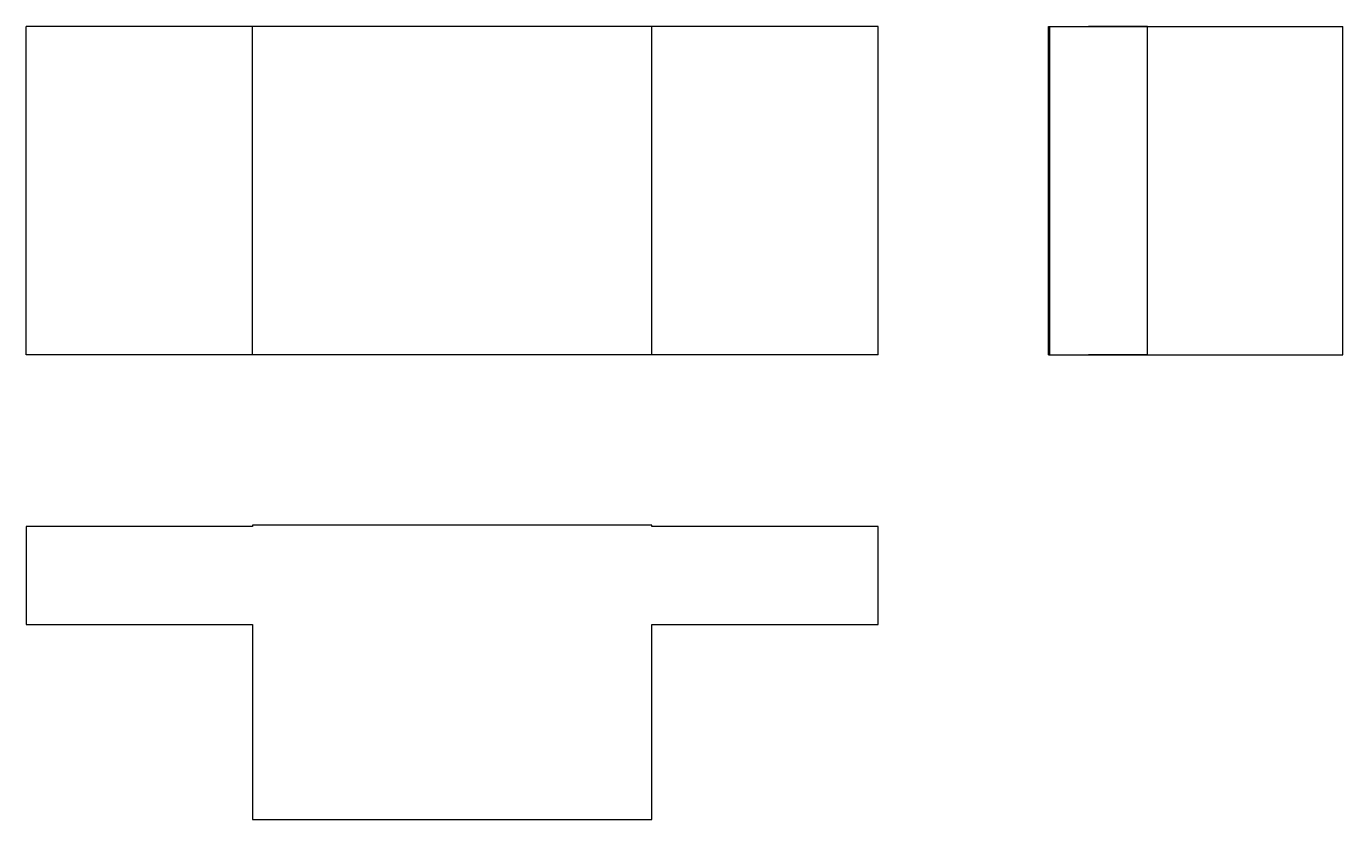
# Model space of a CAD drawing. Extents: x 0 to 2.32, y 0 to 1.4.
import ezdxf

# ---------------------------------------------------------------- set-up
doc = ezdxf.new("R2010")
doc.units = 0
doc.linetypes.add('HIDDEN', pattern=[0.075, 0.050025, -0.024975])
for name, color, linetype in [('FRONT', 7, 'CONTINUOUS'), ('LEFT', 7, 'CONTINUOUS'), ('LEFT_HID', 7, 'HIDDEN'), ('TOP', 7, 'CONTINUOUS')]:
    doc.layers.add(name, color=color, linetype=linetype)

msp = doc.modelspace()

# ---------------------------------------------------------------- linework, layer by layer
at = {"layer": 'FRONT'}
for p, q in [((0.398438, 1.396217), (0, 1.396217)), ((0, 0.818092), (0, 1.396217)), ((0.753701, 1.396217), (0.398438, 1.396217)), ((0.398438, 0.818092), (0.398438, 1.396217)), ((1.101562, 1.396217), (0.753701, 1.396217)), ((1.101562, 0.818092), (1.101562, 1.396217)), ((1.5, 1.396217), (1.101562, 1.396217)), ((1.5, 0.818092), (1.5, 1.396217)), ((0.398438, 0.818092), (0, 0.818092)), ((0.753701, 0.818092), (0.398438, 0.818092)), ((1.101562, 0.818092), (0.753701, 0.818092)), ((1.5, 0.818092), (1.101562, 0.818092))]:
    msp.add_line(p, q, dxfattribs=at)
at = {"layer": 'LEFT'}
for p, q in [((1.8, 1.396217), (1.802385, 1.396217)), ((1.8, 0.818092), (1.8, 1.396217)), ((1.802385, 1.396217), (1.974342, 1.396217)), ((1.802385, 0.818092), (1.802385, 1.396217)), ((1.974342, 1.396217), (2.318092, 1.396217)), ((1.974342, 0.818092), (1.974342, 1.396217)), ((2.318092, 0.818092), (2.318092, 1.396217)), ((1.8, 0.818092), (1.802385, 0.818092)), ((1.802385, 0.818092), (1.974342, 0.818092)), ((1.974342, 0.818092), (2.318092, 0.818092))]:
    msp.add_line(p, q, dxfattribs=at)
at = {"layer": 'LEFT_HID', "linetype": 'HIDDEN'}
for p, q in [((1.802385, 1.396217), (1.97023, 1.396217)), ((1.97023, 1.396217), (1.802385, 1.396217)), ((1.97023, 1.396217), (1.974342, 1.396217)), ((1.974342, 1.396217), (1.97023, 1.396217)), ((1.802385, 0.818092), (1.97023, 0.818092)), ((1.97023, 0.818092), (1.802385, 0.818092)), ((1.97023, 0.818092), (1.974342, 0.818092)), ((1.974342, 0.818092), (1.97023, 0.818092))]:
    msp.add_line(p, q, dxfattribs=at)
at = {"layer": 'TOP'}
for p, q in [((0.398438, 0.515707), (0, 0.515707)), ((0, 0.515707), (0, 0.34375)), ((0.753701, 0.518092), (0.398438, 0.518092)), ((0.398438, 0.518092), (0.398438, 0.515707)), ((1.101562, 0.518092), (0.753701, 0.518092)), ((1.101562, 0.515707), (1.101562, 0.518092)), ((1.5, 0.515707), (1.101562, 0.515707)), ((1.5, 0.34375), (1.5, 0.515707)), ((0, 0.34375), (0.398438, 0.34375)), ((0.398438, 0.34375), (0.398438, 0)), ((1.101562, 0), (1.101562, 0.34375)), ((1.101562, 0.34375), (1.5, 0.34375)), ((0.398438, 0), (0.753701, 0)), ((0.753701, 0), (1.101562, 0))]:
    msp.add_line(p, q, dxfattribs=at)

doc.saveas('drawing.dxf')
